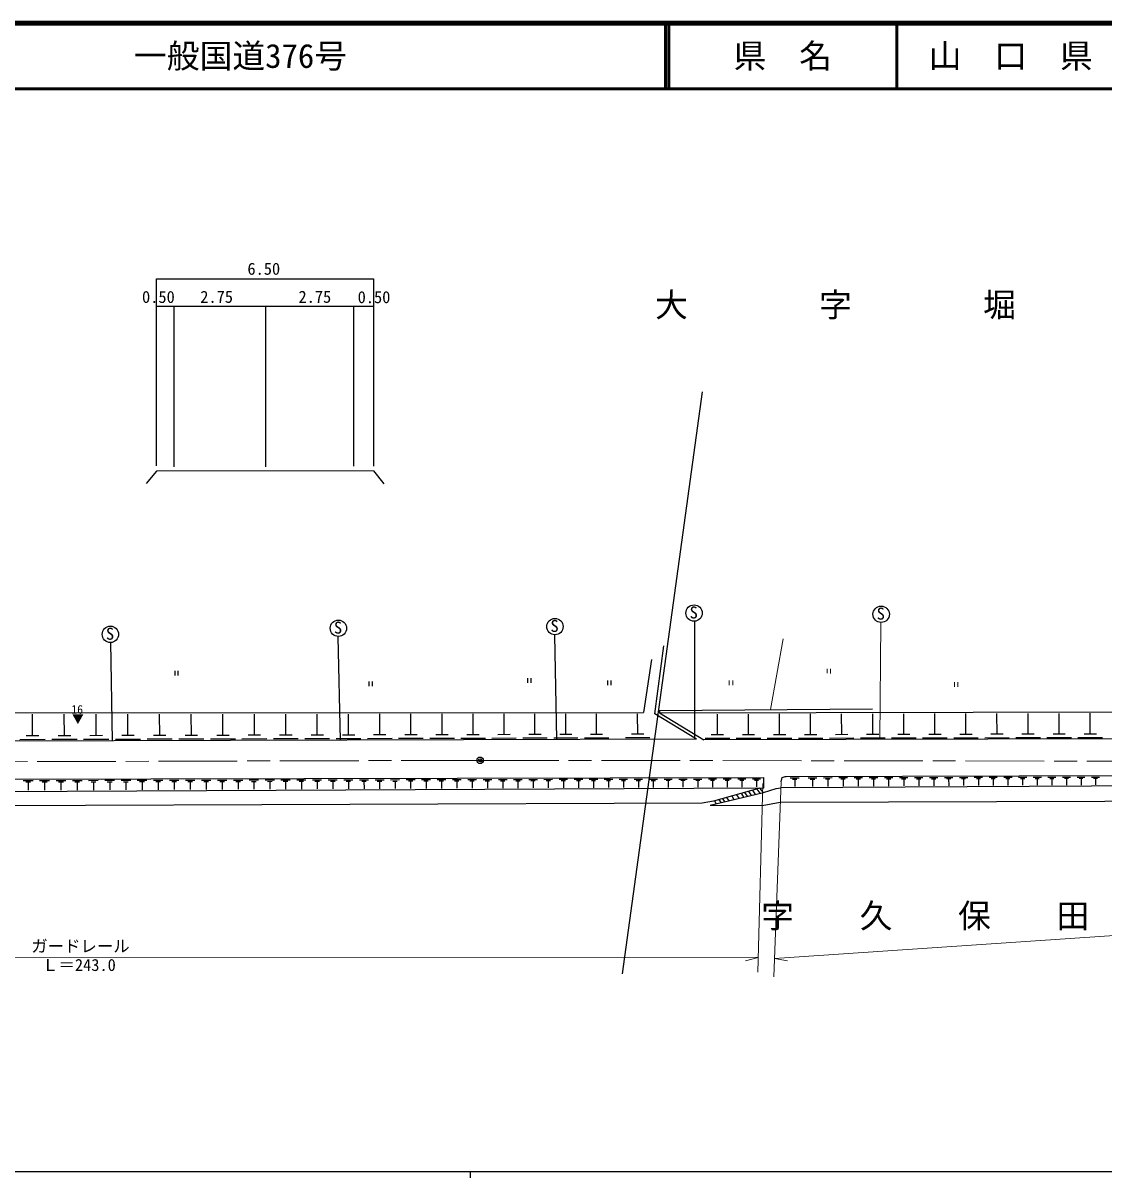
# Model space of a CAD drawing. Units: millimetres, scale not verified. Extents: x 40000 to 680000, y 20000 to 380000.
# Drawn here: x 199833 to 364587, y 204000 to 380000 of the extents above; entities that cross this region are included whole.
import ezdxf
from ezdxf.enums import TextEntityAlignment as Align

# ---------------------------------------------------------------- set-up
doc = ezdxf.new("R2010")
doc.units = ezdxf.units.MM
doc.header["$LTSCALE"] = 1000
doc.header["$PDMODE"] = 32
doc.header["$PDSIZE"] = 500
doc.linetypes.add('CHAIN', pattern=[18.5, 12, -1.5, 3.5, -1.5])
for name, color, linetype, lineweight in [('M-BGD', 7, 'Continuous', 25), ('M-BMK', 2, 'CHAIN', 13), ('M-BMK-SRVR', 3, 'Continuous', 25), ('M-STR-HTXT', 7, 'Continuous', 13), ('M-STR-STRC', 7, 'Continuous', 25), ('M-TTL', 2, 'Continuous', 140), ('M-TTL-BAND', 7, 'Continuous', 25), ('M-TTL-LINE', 7, 'Continuous', 50)]:
    doc.layers.add(name, color=color, linetype=linetype, lineweight=lineweight)
doc.layers.add('M-BMK-HTXT', color=7, linetype='Continuous')
doc.layers.add('M-TTL-TXT', color=7, linetype='Continuous')
doc.styles.add('ＭＳ ゴシック', font='')
doc.styles.get('ＭＳ ゴシック').set_extended_font_data('MS Gothic')

msp = doc.modelspace()

# ---------------------------------------------------------------- linework, layer by layer
at = {"layer": 'M-BGD'}
for p, q in [((220170, 336848), (253259, 336848)), ((222795, 336848), (222795, 312391)), ((236771, 336848), (236771, 312377)), ((250223, 336848), (250223, 312493)), ((303345, 323822), (291153, 235091)), ((220176, 311734), (218596, 309832)), ((253271, 311741), (220176, 311734)), ((253271, 311741), (254819, 309758)), ((302159, 288770), (302159, 270878)), ((213175, 285637), (213432, 270628)), ((247803, 286484), (248142, 270736)), ((280823, 286738), (281164, 270818)), ((295645, 283023), (294399, 274931)), ((222956, 281267), (222956, 280567)), ((223481, 280567), (223481, 281267)), ((276739, 280151), (276739, 279451)), ((277264, 279451), (277264, 280151)), ((252548, 279667), (252548, 278967)), ((253073, 278967), (253073, 279667)), ((288942, 279796), (288942, 279096)), ((289467, 279096), (289467, 279796)), ((70637, 274784), (294399, 274931)), ((215823, 271411), (215813, 274679)), ((220657, 271423), (220648, 274682)), ((225481, 271435), (225471, 274686)), ((230294, 271447), (230285, 274689)), ((235097, 271459), (235088, 274692)), ((239890, 271471), (239881, 274695)), ((244672, 271483), (244663, 274698)), ((249444, 271495), (249435, 274701)), ((254206, 271507), (254197, 274705)), ((258958, 271519), (258949, 274708)), ((263699, 271531), (263690, 274711)), ((273151, 271554), (273143, 274717)), ((277862, 271566), (277853, 274720)), ((282563, 271578), (282554, 274723)), ((287254, 271589), (287245, 274726)), ((293520, 271607), (293511, 274744)), ((296852, 274867), (380307, 275054)), ((296862, 275252), (329329, 275473)), ((305672, 271511), (305665, 274686)), ((310408, 271522), (310401, 274697)), ((315144, 271532), (315137, 274708)), ((319880, 271543), (319873, 274718)), ((324616, 271554), (324608, 274729)), ((329351, 271564), (329344, 274740)), ((334087, 271575), (334080, 274750)), ((338822, 271586), (338815, 274761)), ((343558, 271596), (343550, 274771)), ((348293, 271607), (348286, 274782)), ((353028, 271618), (353021, 274793)), ((357764, 271628), (357757, 274803)), ((362499, 271639), (362492, 274814)), ((216784, 271414), (214861, 271409)), ((221615, 271426), (219698, 271421)), ((226436, 271438), (224525, 271433)), ((231247, 271450), (229341, 271445)), ((236048, 271462), (234146, 271457)), ((240838, 271474), (238941, 271469)), ((245618, 271486), (243726, 271481)), ((250387, 271498), (248501, 271492)), ((255147, 271510), (253266, 271504)), ((259896, 271521), (258020, 271516)), ((264634, 271533), (262764, 271528)), ((274082, 271557), (272221, 271552)), ((278790, 271568), (276935, 271563)), ((283488, 271580), (281638, 271575)), ((289101, 271041), (285410, 271030)), ((288177, 271592), (286331, 271587)), ((295367, 271058), (291676, 271048)), ((294443, 271609), (292597, 271604)), ((306606, 271513), (304738, 271509)), ((311342, 271524), (309474, 271519)), ((316078, 271534), (314210, 271530)), ((320814, 271545), (318946, 271541)), ((325549, 271556), (323682, 271552)), ((330285, 271566), (328417, 271562)), ((335021, 271577), (333153, 271573)), ((339756, 271588), (337888, 271584)), ((345427, 271040), (341691, 271032)), ((344492, 271598), (342624, 271594)), ((350162, 271051), (346427, 271043)), ((349227, 271609), (347359, 271605)), ((354897, 271062), (351162, 271053)), ((353962, 271620), (352095, 271616)), ((359633, 271072), (355897, 271064)), ((358698, 271630), (356830, 271626)), ((364368, 271083), (360633, 271075)), ((363433, 271641), (361565, 271637)), ((302474, 270878), (70463, 270226)), ((217747, 270840), (213902, 270829)), ((222575, 270854), (218741, 270843)), ((227394, 270867), (223570, 270857)), ((232202, 270881), (228389, 270870)), ((237000, 270894), (233197, 270884)), ((241788, 270908), (237995, 270897)), ((246565, 270921), (242782, 270911)), ((251332, 270935), (247560, 270924)), ((256089, 270948), (252327, 270937)), ((260835, 270961), (257083, 270951)), ((265571, 270975), (261830, 270964)), ((275014, 271001), (271292, 270991)), ((279719, 271014), (276008, 271004)), ((284415, 271028), (280714, 271017)), ((374044, 270905), (303602, 270746)), ((307542, 270955), (303806, 270946)), ((312277, 270965), (308542, 270957)), ((317013, 270976), (313277, 270968)), ((321749, 270987), (318013, 270978)), ((326485, 270998), (322749, 270989)), ((331220, 271008), (327485, 271000)), ((335956, 271019), (332220, 271010)), ((340691, 271030), (336956, 271021)), ((70243, 264487), (312691, 265015)), ((222146, 264618), (223590, 264621)), ((222508, 264402), (223229, 264404)), ((222868, 264403), (222871, 263176)), ((224593, 264623), (226030, 264626)), ((224952, 264408), (225671, 264410)), ((225312, 264409), (225314, 263187)), ((227033, 264629), (228464, 264632)), ((227391, 264415), (228107, 264416)), ((227749, 264415), (227752, 263199)), ((229467, 264634), (230893, 264637)), ((229824, 264421), (230537, 264422)), ((230181, 264422), (230183, 263210)), ((231896, 264639), (233315, 264642)), ((232251, 264427), (232961, 264429)), ((232606, 264428), (232609, 263221)), ((316782, 264987), (318118, 264990)), ((317116, 264787), (317784, 264789)), ((317450, 264788), (317453, 263653)), ((319497, 264993), (320833, 264996)), ((319831, 264794), (320499, 264795)), ((320165, 264794), (320168, 263659)), ((321836, 264998), (323164, 265001)), ((322169, 264800), (322833, 264801)), ((322501, 264801), (322503, 263672)), ((324168, 265004), (325489, 265007)), ((324499, 264806), (325159, 264808)), ((324829, 264807), (324831, 263684)), ((326493, 265009), (327806, 265012)), ((326821, 264813), (327478, 264814)), ((327150, 264813), (327152, 263697)), ((328810, 265014), (330116, 265017)), ((329137, 264819), (329790, 264821)), ((329463, 264820), (329466, 263710)), ((331119, 265020), (332418, 265022)), ((331445, 264825), (332094, 264827)), ((331769, 264826), (331772, 263722)), ((333422, 265025), (334714, 265028)), ((333745, 264832), (334391, 264833)), ((334068, 264832), (334071, 263735)), ((335717, 265030), (337002, 265033)), ((336039, 264838), (336681, 264839)), ((336360, 264839), (336362, 263747)), ((338005, 265035), (339283, 265038)), ((338325, 264844), (338964, 264846)), ((338644, 264845), (338647, 263759)), ((340286, 265040), (341556, 265043)), ((340604, 264851), (341239, 264852)), ((340922, 264851), (340924, 263772)), ((342560, 265046), (343823, 265048)), ((342876, 264857), (343507, 264858)), ((343192, 264858), (343194, 263784)), ((344826, 265051), (346082, 265054)), ((345141, 264863), (345769, 264864)), ((345455, 264864), (345457, 263796)), ((347086, 265056), (348334, 265059)), ((347398, 264869), (348023, 264871)), ((347710, 264870), (347713, 263809)), ((349338, 265061), (350579, 265064)), ((349649, 264875), (350269, 264877)), ((349959, 264876), (349961, 263821)), ((351583, 265066), (352818, 265069)), ((351892, 264882), (352509, 264883)), ((352201, 264882), (352203, 263833)), ((353821, 265071), (355049, 265074)), ((354128, 264888), (354742, 264889)), ((354435, 264888), (354438, 263845)), ((356052, 265076), (357273, 265079)), ((356358, 264894), (356968, 264895)), ((356663, 264894), (356665, 263857)), ((358276, 265081), (359490, 265084)), ((358580, 264900), (359187, 264901)), ((358883, 264901), (358886, 263869)), ((360493, 265086), (361700, 265089)), ((360795, 264906), (361398, 264907)), ((361097, 264907), (361099, 263881)), ((362703, 265091), (363903, 265094)), ((363003, 264912), (363603, 264913)), ((363303, 264913), (363306, 263893)), ((312695, 263391), (70158, 262270)), ((314648, 263352), (315332, 263433)), ((303371, 261117), (70081, 260244))]:
    msp.add_line(p, q, dxfattribs=at)
for points in [[(220170, 312548), (220170, 341003), (253259, 341003), (253259, 312493)], [(302474, 270878), (296119, 274723), (297489, 285112)], [(296862, 275252), (296852, 274867), (303602, 270746)], [(316163, 265186), (369422, 265307), (400136, 265116), (413390, 264411), (430294, 264530), (464865, 265386), (489016, 266590), (499754, 267276), (567653, 274271)], [(567851, 272685), (509383, 266127), (496053, 265179), (466689, 263441), (438687, 263165), (400574, 263895), (315332, 263433)], [(315251, 261256), (430744, 261627), (473221, 261538), (496059, 263049), (548590, 268027)]]:
    msp.add_lwpolyline(points, dxfattribs=at)
for centre in [(302114, 290081), (330629, 289904), (247897, 287771), (280905, 288028), (213142, 286843)]:
    msp.add_circle(centre, 1250, dxfattribs=at)
at = {"layer": 'M-BMK'}
for q in [(170179, 267360), (368958, 267520)]:
    msp.add_line((269488, 267640), q, dxfattribs=at)
at = {"layer": 'M-BMK-SRVR'}
msp.add_circle((269488, 267640), 500, dxfattribs=at)
msp.add_point((269488, 267640), dxfattribs=at)
at = {"layer": 'M-STR-HTXT'}
for p, q in [((330607, 288601), (330436, 270806)), ((315706, 286145), (313781, 275367)), ((322378, 281601), (322378, 280901)), ((322903, 280901), (322903, 281601)), ((322903, 281235), (322903, 280896)), ((307482, 279789), (307482, 279089)), ((308007, 279089), (308007, 279789)), ((341819, 279558), (341819, 278858)), ((342344, 278858), (342344, 279558)), ((312573, 264132), (311811, 235345)), ((315367, 264386), (314267, 234668)), ((314370, 237457), (550656, 253379)), ((69217, 237685), (311871, 237613)), ((311871, 237613), (309939, 237096)), ((314370, 237457), (316332, 237071))]:
    msp.add_line(p, q, dxfattribs=at)
at = {"layer": 'M-STR-STRC'}
for p, q in [((201258, 271375), (201248, 274670)), ((206123, 271387), (206114, 274673)), ((210978, 271399), (210969, 274676)), ((268430, 271542), (268421, 274714)), ((202227, 271378), (200289, 271372)), ((207089, 271390), (205157, 271385)), ((211942, 271402), (210014, 271397)), ((269363, 271545), (267498, 271540)), ((203197, 270799), (199321, 270788)), ((208057, 270813), (204192, 270802)), ((212907, 270827), (209052, 270816)), ((270298, 270988), (266566, 270977)), ((199858, 264569), (201356, 264573)), ((200233, 264345), (200982, 264347)), ((200607, 264346), (200610, 263073)), ((202359, 264575), (203850, 264578)), ((202732, 264352), (203478, 264353)), ((203105, 264353), (203108, 263085)), ((204853, 264580), (206339, 264583)), ((205225, 264358), (205968, 264360)), ((205597, 264359), (205599, 263096)), ((207342, 264586), (208822, 264589)), ((207712, 264365), (208452, 264366)), ((208082, 264365), (208085, 263108)), ((209825, 264591), (211298, 264594)), ((210193, 264371), (210930, 264372)), ((210562, 264372), (210564, 263119)), ((212301, 264596), (213768, 264600)), ((212668, 264377), (213402, 264379)), ((213035, 264378), (213038, 263131)), ((214771, 264602), (216233, 264605)), ((215137, 264383), (215868, 264385)), ((215503, 264384), (215505, 263142)), ((217236, 264607), (218691, 264610)), ((217600, 264390), (218328, 264391)), ((217964, 264390), (217967, 263153)), ((219694, 264613), (221143, 264616)), ((220057, 264396), (220782, 264398)), ((220419, 264397), (220422, 263165)), ((234318, 264644), (235732, 264647)), ((234672, 264433), (235379, 264435)), ((235026, 264434), (235028, 263232)), ((236735, 264650), (238142, 264653)), ((237087, 264439), (237791, 264441)), ((237439, 264440), (237442, 263243)), ((239145, 264655), (240547, 264658)), ((239496, 264445), (240197, 264447)), ((239847, 264446), (239849, 263255)), ((241550, 264660), (242946, 264663)), ((241900, 264452), (242598, 264453)), ((242249, 264452), (242251, 263266)), ((243949, 264665), (245339, 264668)), ((244297, 264458), (244992, 264459)), ((244645, 264458), (244647, 263277)), ((246342, 264671), (247726, 264674)), ((246689, 264464), (247381, 264465)), ((247035, 264464), (247037, 263288)), ((248729, 264676), (250108, 264679)), ((249074, 264470), (249763, 264471)), ((249419, 264471), (249421, 263299)), ((251110, 264681), (252483, 264684)), ((251454, 264476), (252140, 264477)), ((251797, 264477), (251800, 263310)), ((253486, 264686), (254853, 264689)), ((253828, 264482), (254512, 264483)), ((254170, 264483), (254172, 263321)), ((255856, 264691), (257217, 264694)), ((256196, 264488), (256877, 264489)), ((256537, 264489), (256539, 263332)), ((258220, 264696), (259575, 264699)), ((258559, 264494), (259236, 264495)), ((258898, 264495), (258900, 263343)), ((260578, 264702), (261927, 264705)), ((260915, 264500), (261590, 264501)), ((261253, 264501), (261255, 263354)), ((262930, 264707), (264274, 264710)), ((263266, 264506), (263938, 264507)), ((263602, 264507), (263605, 263364)), ((265277, 264712), (266615, 264715)), ((265611, 264512), (266280, 264513)), ((265946, 264513), (265948, 263375)), ((267617, 264717), (268950, 264720)), ((267951, 264518), (268617, 264519)), ((268284, 264519), (268286, 263386)), ((269953, 264722), (271279, 264725)), ((270285, 264524), (270948, 264525)), ((270616, 264524), (270619, 263397)), ((272282, 264727), (273603, 264730)), ((272613, 264530), (273273, 264531)), ((272943, 264530), (272945, 263408)), ((274606, 264732), (275921, 264735)), ((274935, 264536), (275592, 264537)), ((275264, 264536), (275266, 263418)), ((276924, 264737), (278233, 264740)), ((277251, 264541), (277906, 264543)), ((277579, 264542), (277581, 263429)), ((279236, 264742), (280540, 264745)), ((279562, 264547), (280214, 264549)), ((279888, 264548), (279891, 263440)), ((281543, 264747), (282841, 264750)), ((281868, 264553), (282517, 264555)), ((282192, 264554), (282195, 263450)), ((283844, 264752), (285136, 264755)), ((284167, 264559), (284814, 264560)), ((284491, 264560), (284493, 263461)), ((286139, 264757), (287426, 264760)), ((286461, 264565), (287105, 264566)), ((286783, 264566), (286786, 263472)), ((288429, 264762), (289710, 264765)), ((288750, 264571), (289391, 264572)), ((289070, 264571), (289073, 263482)), ((290713, 264767), (291989, 264770)), ((291033, 264577), (291671, 264578)), ((291352, 264577), (291354, 263493)), ((292992, 264772), (294262, 264775)), ((293310, 264582), (293945, 264584)), ((293627, 264583), (293630, 263503)), ((295265, 264777), (296530, 264780)), ((295582, 264588), (296214, 264589)), ((295898, 264589), (295900, 263514)), ((297532, 264782), (298792, 264785)), ((297848, 264594), (298477, 264595)), ((298162, 264595), (298165, 263524)), ((299794, 264787), (301048, 264790)), ((300108, 264600), (300735, 264601)), ((300422, 264600), (300424, 263535)), ((302051, 264792), (303299, 264795)), ((302363, 264605), (302987, 264607)), ((302675, 264606), (302678, 263545)), ((304302, 264797), (305544, 264799)), ((304613, 264611), (305234, 264612)), ((304924, 264612), (304926, 263555)), ((306547, 264802), (307784, 264804)), ((306857, 264617), (307475, 264618)), ((307166, 264617), (307168, 263566)), ((308787, 264807), (310019, 264809)), ((309095, 264622), (309711, 264624)), ((309403, 264623), (309406, 263576)), ((311022, 264811), (312248, 264814)), ((311329, 264628), (311942, 264629)), ((311635, 264629), (311637, 263586)), ((312691, 265015), (312695, 263391)), ((308572, 262402), (308953, 261858)), ((309358, 262533), (309669, 262029)), ((309816, 262748), (310203, 262157)), ((310433, 262919), (310793, 262298)), ((311016, 263081), (311410, 262445)), ((311676, 263264), (312128, 262617)), ((312721, 262759), (314648, 263352)), ((305232, 261475), (305499, 261032)), ((305897, 261659), (306188, 261196)), ((306438, 261809), (306741, 261329)), ((307081, 261988), (307399, 261486)), ((307881, 262210), (308165, 261669))]:
    msp.add_line(p, q, dxfattribs=at)
for points in [[(315367, 264386), (315531, 265022), (315976, 265170), (316163, 265186)], [(312123, 263389), (305095, 261436), (303371, 261117)], [(304549, 260805), (312721, 262759), (312123, 263389)], [(304549, 260805), (312485, 260782), (315251, 261256)]]:
    msp.add_lwpolyline(points, dxfattribs=at)
at = {"layer": 'M-TTL'}
msp.add_line((680000, 380000), (40000, 380000), dxfattribs=at)
at = {"layer": 'M-TTL-BAND'}
for p, q in [((40000, 205000), (579000, 205000)), ((268000, 205000), (268000, 204000))]:
    msp.add_line(p, q, dxfattribs=at)
at = {"layer": 'M-TTL-LINE'}
for p, q in [((297750, 380000), (297750, 370000)), ((298250, 380000), (298250, 370000)), ((333000, 380000), (333000, 370000)), ((40000, 370000), (680000, 370000))]:
    msp.add_line(p, q, dxfattribs=at)

# ---------------------------------------------------------------- texts
at = {"layer": 'M-BGD', "style": 'ＭＳ ゴシック'}
for s, height, p in [('6.50', 1833, (234031, 341096)), ('0.50', 1833, (217966, 336801)), ('2.75', 1833, (226842, 336816)), ('2.75', 1833, (241815, 336816)), ('0.50', 1833, (250831, 336769)), ('S', 1833, (301435, 288708)), ('S', 1833, (329950, 288530)), ('S', 1833, (247218, 286397)), ('S', 1833, (280226, 286654)), ('S', 1833, (212463, 285469)), ('16', 1320, (207178, 274345)), ('▼', 1320, (207288, 272892))]:
    msp.add_text(s, height=height, dxfattribs=at).set_placement(p, align=Align.BOTTOM_LEFT)
at = {"layer": 'M-BMK-HTXT', "style": 'ＭＳ ゴシック'}
for s, p in [('大\u3000\u3000\u3000\u3000字\u3000\u3000\u3000\u3000堀', (296167, 334127)), ('字\u3000\u3000久\u3000\u3000保\u3000\u3000田', (312345, 241011))]:
    msp.add_text(s, height=3666, dxfattribs=at).set_placement(p, align=Align.BOTTOM_LEFT)
at = {"layer": 'M-STR-HTXT', "style": 'ＭＳ ゴシック'}
for s, p in [('ガードレール', (201077, 237861)), ('Ｌ＝243.0', (202730, 234987))]:
    msp.add_text(s, height=1833, dxfattribs=at).set_placement(p, align=Align.BOTTOM_LEFT)
at = {"layer": 'M-TTL-TXT', "style": 'ＭＳ ゴシック'}
msp.add_text('一般国道376号', height=3666, dxfattribs=at).set_placement((216734, 375000), align=Align.MIDDLE_LEFT)
for s, p in [('県\u3000名', (315625, 375000)), ('山\u3000口\u3000県', (350375, 375000))]:
    msp.add_text(s, height=3666, dxfattribs=at).set_placement(p, align=Align.MIDDLE_CENTER)

doc.saveas('drawing.dxf')
